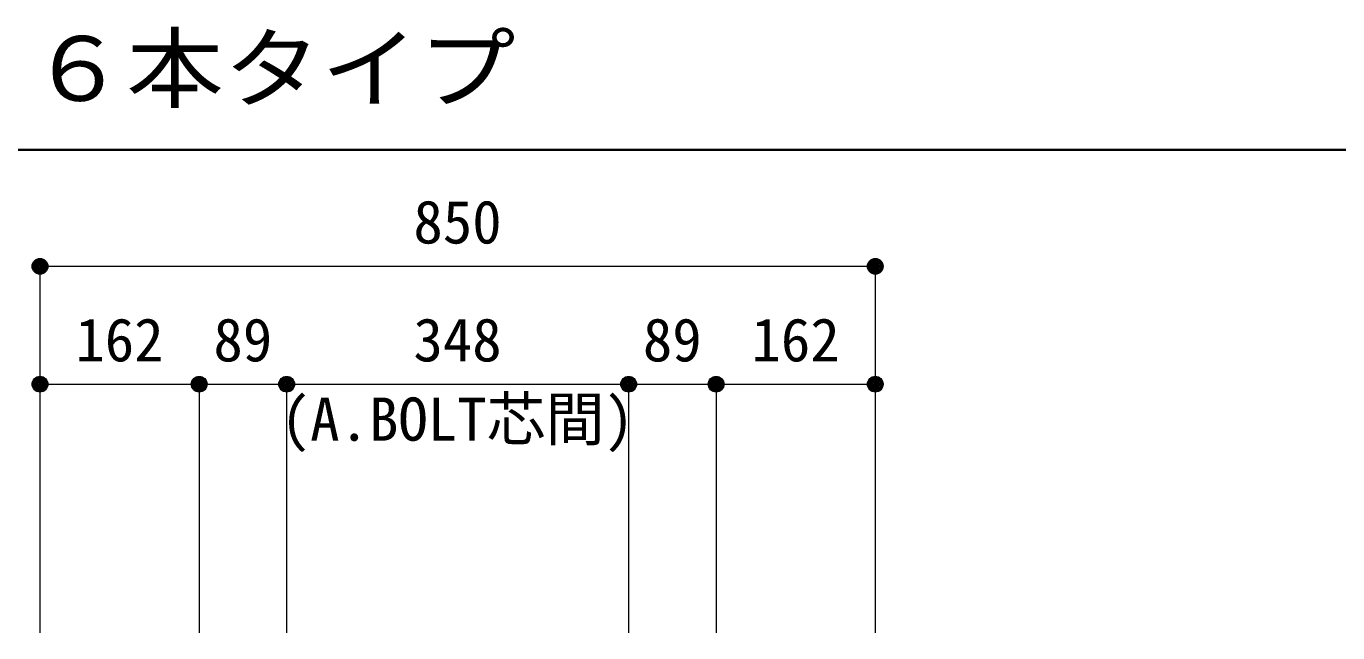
# Model space of a CAD drawing. Units: millimetres at full size, sheet at 1:20. Extents: x -3982 to 3969, y -2797 to 2801.
# Drawn here: x 39 to 1374, y -640 to -22 of the extents above; entities that cross this region are included whole.
import ezdxf
from ezdxf.enums import TextEntityAlignment as Align

# ---------------------------------------------------------------- set-up
doc = ezdxf.new("R2010")
doc.units = ezdxf.units.MM
doc.header["$LTSCALE"] = 20
doc.header["$PDMODE"] = 32
doc.header["$PDSIZE"] = 12
for name, color, linetype, lineweight in [('6-7_文字', 7, 'Continuous', 18), ('6-D_寸法', 4, 'Continuous', 9), ('F-0_枠', 6, 'Continuous', 40)]:
    doc.layers.add(name, color=color, linetype=linetype, lineweight=lineweight)
doc.styles.add('ＭＳ ゴシック', font='')
doc.styles.get('ＭＳ ゴシック').set_extended_font_data('MS Gothic')

msp = doc.modelspace()

# ---------------------------------------------------------------- linework, layer by layer
at = {"layer": '6-D_寸法'}
for p, q in [((53.29, -266.65), (903.29, -266.65)), ((903.29, -266.65), (903.29, -386.65)), ((53.29, -386.65), (215.29, -386.65)), ((215.29, -386.65), (215.29, -639.67)), ((215.29, -386.65), (304.29, -386.65)), ((304.29, -386.65), (304.29, -639.67)), ((304.29, -386.65), (652.29, -386.65)), ((652.29, -386.65), (652.29, -639.67)), ((652.29, -386.65), (741.29, -386.65)), ((741.29, -386.65), (741.29, -639.67)), ((741.29, -386.65), (903.29, -386.65)), ((903.29, -386.65), (903.29, -639.67))]:
    msp.add_line(p, q, dxfattribs=at)
msp.add_lwpolyline([(53.29, -266.65), (53.29, -386.65), (53.29, -639.67)], dxfattribs=at)
for centre, radius in [((53.29, -266.65), 8), ((53.29, -266.65), 7.2), ((53.29, -266.65), 6.4), ((53.29, -266.65), 5.6), ((53.29, -266.65), 4.8), ((53.29, -266.65), 4), ((53.29, -266.65), 3.2), ((53.29, -266.65), 2.4), ((53.29, -266.65), 1.6), ((53.29, -266.65), 0.8), ((903.29, -266.65), 8), ((903.29, -266.65), 7.2), ((903.29, -266.65), 6.4), ((903.29, -266.65), 5.6), ((903.29, -266.65), 4.8), ((903.29, -266.65), 4), ((903.29, -266.65), 3.2), ((903.29, -266.65), 2.4), ((903.29, -266.65), 1.6), ((903.29, -266.65), 0.8), ((53.29, -386.65), 8), ((53.29, -386.65), 7.2), ((53.29, -386.65), 6.4), ((53.29, -386.65), 5.6), ((53.29, -386.65), 4.8), ((53.29, -386.65), 4), ((53.29, -386.65), 3.2), ((53.29, -386.65), 2.4), ((53.29, -386.65), 1.6), ((53.29, -386.65), 0.8), ((215.29, -386.65), 8), ((215.29, -386.65), 7.2), ((215.29, -386.65), 6.4), ((215.29, -386.65), 5.6), ((215.29, -386.65), 4.8), ((215.29, -386.65), 4), ((215.29, -386.65), 3.2), ((215.29, -386.65), 2.4), ((215.29, -386.65), 1.6), ((215.29, -386.65), 0.8), ((304.29, -386.65), 8), ((304.29, -386.65), 7.2), ((304.29, -386.65), 6.4), ((304.29, -386.65), 5.6), ((304.29, -386.65), 4.8), ((304.29, -386.65), 4), ((304.29, -386.65), 3.2), ((304.29, -386.65), 2.4), ((304.29, -386.65), 1.6), ((304.29, -386.65), 0.8), ((652.29, -386.65), 8), ((652.29, -386.65), 7.2), ((652.29, -386.65), 6.4), ((652.29, -386.65), 5.6), ((652.29, -386.65), 4.8), ((652.29, -386.65), 4), ((652.29, -386.65), 3.2), ((652.29, -386.65), 2.4), ((652.29, -386.65), 1.6), ((652.29, -386.65), 0.8), ((741.29, -386.65), 8), ((741.29, -386.65), 7.2), ((741.29, -386.65), 6.4), ((741.29, -386.65), 5.6), ((741.29, -386.65), 4.8), ((741.29, -386.65), 4), ((741.29, -386.65), 3.2), ((741.29, -386.65), 2.4), ((741.29, -386.65), 1.6), ((741.29, -386.65), 0.8), ((903.29, -386.65), 8), ((903.29, -386.65), 7.2), ((903.29, -386.65), 6.4), ((903.29, -386.65), 5.6), ((903.29, -386.65), 4.8), ((903.29, -386.65), 4), ((903.29, -386.65), 3.2), ((903.29, -386.65), 2.4), ((903.29, -386.65), 1.6), ((903.29, -386.65), 0.8)]:
    msp.add_circle(centre, radius, dxfattribs=at)
at = {"layer": '6-D_寸法', "color": 7}
for p in [(53.29, -266.65), (903.29, -266.65), (53.29, -386.65), (215.29, -386.65), (304.29, -386.65), (652.29, -386.65), (741.29, -386.65), (903.29, -386.65)]:
    msp.add_point(p, dxfattribs=at)
at = {"layer": 'F-0_枠', "color": 2, "lineweight": 35}
msp.add_line((-3981.92, -148.03), (2482.4, -148.03), dxfattribs=at)

# ---------------------------------------------------------------- texts
at = {"layer": '6-7_文字', "color": 2, "style": 'ＭＳ ゴシック', "width": 1.1}
msp.add_text('\u3000\u3000基礎梁主筋\u3000６本タイプ', height=65.98, dxfattribs=at).set_placement((-749.76, -118.03), align=Align.BOTTOM_LEFT)
at = {"layer": '6-D_寸法', "style": 'ＭＳ ゴシック'}
for s, p in [('850', (433.29, -256.65)), ('162', (89.29, -376.65)), ('89', (229.79, -376.65)), ('348', (433.29, -376.65)), ('89', (666.79, -376.65)), ('162', (777.29, -376.65)), ('(A.BOLT芯間)', (298.29, -457.38))]:
    msp.add_text(s, height=43.99, dxfattribs=at).set_placement(p, align=Align.BOTTOM_LEFT)

doc.saveas('drawing.dxf')
